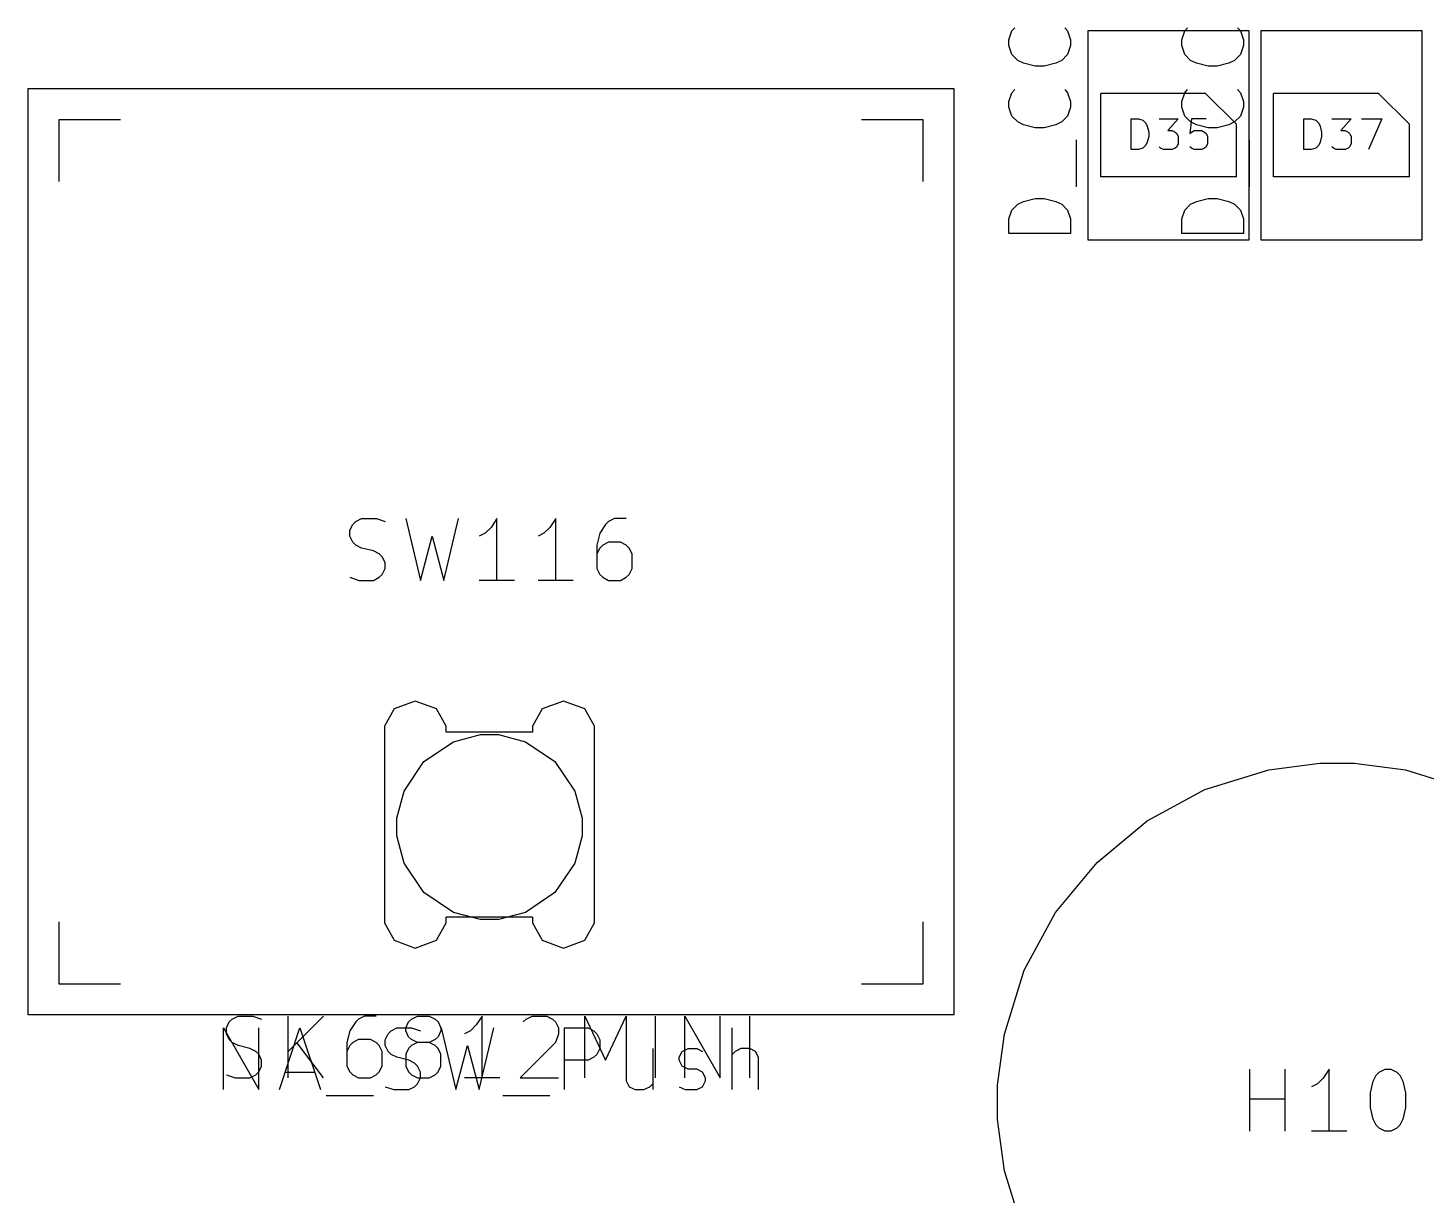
# Model space of a CAD drawing. Extents: x 0 to 141, y 0 to 216.
# Drawn here: x 78.08 to 100.73, y 162.18 to 181.09 of the extents above; entities that cross this region are included whole.
import ezdxf

# ---------------------------------------------------------------- set-up
doc = ezdxf.new("R2010")
doc.units = 0
doc.layers.get('0').update_dxf_attribs({"linetype": 'CONTINUOUS'})

msp = doc.modelspace()

# ---------------------------------------------------------------- linework, layer by layer
at = {"color": 0}
for p, q in [((93.9712, 180.901), (94.0195, 181.044)), ((94.0195, 181.044), (94.0664, 181.092)), ((94.8764, 181.092), (94.9233, 181.044)), ((94.9233, 181.044), (94.9717, 180.901)), ((95.2581, 181.051), (97.8588, 181.051)), ((95.2581, 177.651), (95.2581, 181.051)), ((96.7715, 180.901), (96.8195, 181.044)), ((96.8195, 181.044), (96.8664, 181.092)), ((97.6768, 181.092), (97.7237, 181.044)), ((97.7237, 181.044), (97.7717, 180.901)), ((97.8588, 181.051), (97.8588, 177.651)), ((98.0585, 181.051), (100.659, 181.051)), ((98.0585, 177.651), (98.0585, 181.051)), ((100.659, 181.051), (100.659, 177.651)), ((93.9712, 180.806), (93.9712, 180.901)), ((94.0195, 180.662), (93.9712, 180.806)), ((94.9717, 180.806), (94.9233, 180.662)), ((94.9717, 180.901), (94.9717, 180.806)), ((96.7715, 180.806), (96.7715, 180.901)), ((96.8195, 180.662), (96.7715, 180.806)), ((97.7717, 180.806), (97.7237, 180.662)), ((97.7717, 180.901), (97.7717, 180.806)), ((94.1144, 180.567), (94.0195, 180.662)), ((94.2097, 180.52), (94.1144, 180.567)), ((94.3998, 180.472), (94.2097, 180.52)), ((94.7332, 180.52), (94.543, 180.472)), ((94.8284, 180.567), (94.7332, 180.52)), ((94.9233, 180.662), (94.8284, 180.567)), ((96.9148, 180.567), (96.8195, 180.662)), ((97.0097, 180.52), (96.9148, 180.567)), ((97.1998, 180.472), (97.0097, 180.52)), ((97.5335, 180.52), (97.3434, 180.472)), ((97.6284, 180.567), (97.5335, 180.52)), ((97.7237, 180.662), (97.6284, 180.567)), ((94.543, 180.472), (94.3998, 180.472)), ((97.3434, 180.472), (97.1998, 180.472)), ((93.0836, 180.104), (78.0838, 180.104)), ((78.0838, 180.104), (78.0838, 165.104)), ((93.0836, 165.104), (93.0836, 180.104)), ((93.9712, 179.901), (94.0195, 180.043)), ((94.0195, 180.043), (94.0664, 180.092)), ((94.8764, 180.092), (94.9233, 180.043)), ((94.9233, 180.043), (94.9717, 179.901)), ((97.1585, 180.031), (95.4595, 180.031)), ((95.4595, 178.681), (95.4595, 180.031)), ((96.7715, 179.901), (96.8195, 180.043)), ((96.8195, 180.043), (96.8664, 180.092)), ((97.6588, 179.531), (97.1585, 180.031)), ((97.6768, 180.092), (97.7237, 180.043)), ((97.7237, 180.043), (97.7717, 179.901)), ((99.9589, 180.031), (98.2581, 180.031)), ((98.2581, 178.681), (98.2581, 180.031)), ((100.459, 179.531), (99.9589, 180.031)), ((93.9712, 179.807), (93.9712, 179.901)), ((94.0195, 179.663), (93.9712, 179.807)), ((94.9717, 179.807), (94.9233, 179.663)), ((94.9717, 179.901), (94.9717, 179.807)), ((96.7715, 179.807), (96.7715, 179.901)), ((96.8195, 179.663), (96.7715, 179.807)), ((97.7717, 179.807), (97.7237, 179.663)), ((97.7717, 179.901), (97.7717, 179.807)), ((79.5845, 179.604), (78.5841, 179.604)), ((78.5841, 179.604), (78.5841, 178.603)), ((92.5834, 179.604), (91.5843, 179.604)), ((92.5834, 178.603), (92.5834, 179.604)), ((94.1144, 179.568), (94.0195, 179.663)), ((94.9233, 179.663), (94.8284, 179.568)), ((95.9513, 179.12), (95.9513, 179.619)), ((95.9513, 179.619), (96.0713, 179.619)), ((96.0713, 179.619), (96.1415, 179.596)), ((96.1415, 179.596), (96.1898, 179.549)), ((96.4036, 179.619), (96.7133, 179.619)), ((96.7133, 179.619), (96.5468, 179.429)), ((96.9148, 179.568), (96.8195, 179.663)), ((96.9285, 179.619), (96.9038, 179.382)), ((97.1656, 179.619), (96.9285, 179.619)), ((97.7237, 179.663), (97.6284, 179.568)), ((98.7517, 179.12), (98.7517, 179.619)), ((98.7517, 179.619), (98.8702, 179.619)), ((98.8702, 179.619), (98.9418, 179.596)), ((98.9418, 179.596), (98.9901, 179.549)), ((99.2036, 179.619), (99.5137, 179.619)), ((99.5137, 179.619), (99.3468, 179.429)), ((99.6805, 179.619), (100.014, 179.619)), ((100.014, 179.619), (99.7991, 179.12)), ((94.2097, 179.52), (94.1144, 179.568)), ((94.3998, 179.473), (94.2097, 179.52)), ((94.543, 179.473), (94.3998, 179.473)), ((94.7332, 179.52), (94.543, 179.473)), ((94.8284, 179.568), (94.7332, 179.52)), ((96.1898, 179.549), (96.2131, 179.5)), ((96.2131, 179.5), (96.2367, 179.405)), ((96.2367, 179.405), (96.2367, 179.334)), ((96.5468, 179.429), (96.6184, 179.429)), ((96.6184, 179.429), (96.6653, 179.405)), ((96.6653, 179.405), (96.69, 179.382)), ((96.69, 179.382), (96.7133, 179.334)), ((96.9038, 179.382), (96.9285, 179.405)), ((97.0097, 179.52), (96.9148, 179.568)), ((96.9285, 179.405), (96.9754, 179.429)), ((96.9754, 179.429), (97.095, 179.429)), ((97.1998, 179.473), (97.0097, 179.52)), ((97.095, 179.429), (97.1419, 179.405)), ((97.1419, 179.405), (97.1656, 179.382)), ((97.1656, 179.382), (97.1903, 179.334)), ((97.3434, 179.473), (97.1998, 179.473)), ((97.5335, 179.52), (97.3434, 179.473)), ((97.6284, 179.568), (97.5335, 179.52)), ((97.6588, 178.681), (97.6588, 179.531)), ((98.9901, 179.549), (99.0134, 179.5)), ((99.0134, 179.5), (99.0367, 179.405)), ((99.0367, 179.405), (99.0367, 179.334)), ((99.3468, 179.429), (99.4184, 179.429)), ((99.4184, 179.429), (99.4653, 179.405)), ((99.4653, 179.405), (99.4904, 179.382)), ((99.4904, 179.382), (99.5137, 179.334)), ((100.459, 178.681), (100.459, 179.531)), ((95.0666, 178.519), (95.0666, 179.281)), ((96.0713, 179.12), (95.9513, 179.12)), ((96.1415, 179.144), (96.0713, 179.12)), ((96.1898, 179.19), (96.1415, 179.144)), ((96.2131, 179.239), (96.1898, 179.19)), ((96.2367, 179.334), (96.2131, 179.239)), ((96.4283, 179.144), (96.4036, 179.167)), ((96.4752, 179.12), (96.4283, 179.144)), ((96.6184, 179.12), (96.4752, 179.12)), ((96.6653, 179.144), (96.6184, 179.12)), ((96.69, 179.167), (96.6653, 179.144)), ((96.7133, 179.215), (96.69, 179.167)), ((96.7133, 179.334), (96.7133, 179.215)), ((96.9285, 179.144), (96.9038, 179.167)), ((96.9754, 179.12), (96.9285, 179.144)), ((97.095, 179.12), (96.9754, 179.12)), ((97.1419, 179.144), (97.095, 179.12)), ((97.1656, 179.167), (97.1419, 179.144)), ((97.1903, 179.215), (97.1656, 179.167)), ((97.1903, 179.334), (97.1903, 179.215)), ((97.8669, 178.519), (97.8669, 179.281)), ((98.8702, 179.12), (98.7517, 179.12)), ((98.9418, 179.144), (98.8702, 179.12)), ((98.9901, 179.19), (98.9418, 179.144)), ((99.0134, 179.239), (98.9901, 179.19)), ((99.0367, 179.334), (99.0134, 179.239)), ((99.2283, 179.144), (99.2036, 179.167)), ((99.2752, 179.12), (99.2283, 179.144)), ((99.4184, 179.12), (99.2752, 179.12)), ((99.4653, 179.144), (99.4184, 179.12)), ((99.4904, 179.167), (99.4653, 179.144)), ((99.5137, 179.215), (99.4904, 179.167)), ((99.5137, 179.334), (99.5137, 179.215)), ((97.6588, 178.681), (95.4595, 178.681)), ((100.459, 178.681), (98.2581, 178.681)), ((94.0195, 178.139), (94.1144, 178.234)), ((94.1144, 178.234), (94.2097, 178.282)), ((94.2097, 178.282), (94.3998, 178.329)), ((94.3998, 178.329), (94.543, 178.329)), ((94.543, 178.329), (94.7332, 178.282)), ((94.7332, 178.282), (94.8284, 178.234)), ((94.8284, 178.234), (94.9233, 178.139)), ((96.8195, 178.139), (96.9148, 178.234)), ((96.9148, 178.234), (97.0097, 178.282)), ((97.0097, 178.282), (97.1998, 178.329)), ((97.1998, 178.329), (97.3434, 178.329)), ((97.3434, 178.329), (97.5335, 178.282)), ((97.5335, 178.282), (97.6284, 178.234)), ((97.6284, 178.234), (97.7237, 178.139)), ((93.9712, 177.996), (94.0195, 178.139)), ((93.9712, 177.759), (93.9712, 177.996)), ((94.9233, 178.139), (94.9717, 177.996)), ((94.9717, 177.996), (94.9717, 177.759)), ((96.7715, 177.996), (96.8195, 178.139)), ((96.7715, 177.759), (96.7715, 177.996)), ((97.7237, 178.139), (97.7717, 177.996)), ((97.7717, 177.996), (97.7717, 177.759)), ((94.9717, 177.759), (93.9712, 177.759)), ((97.8588, 177.651), (95.2581, 177.651)), ((97.7717, 177.759), (96.7715, 177.759)), ((100.659, 177.651), (98.0585, 177.651)), ((83.2982, 172.951), (83.3452, 173.046)), ((83.3452, 173.046), (83.3935, 173.093)), ((83.3935, 173.093), (83.4884, 173.141)), ((83.4884, 173.141), (83.7269, 173.141)), ((83.7269, 173.141), (83.8701, 173.093)), ((84.2024, 173.141), (84.4405, 172.14)), ((84.8222, 172.14), (85.0593, 173.141)), ((85.6795, 173.141), (85.5846, 172.998)), ((85.6795, 172.14), (85.6795, 173.141)), ((86.6316, 173.141), (86.5367, 172.998)), ((86.6316, 172.14), (86.6316, 173.141)), ((87.4406, 173.046), (87.3457, 172.902)), ((87.4889, 173.093), (87.4406, 173.046)), ((87.5841, 173.141), (87.4889, 173.093)), ((87.7743, 173.141), (87.5841, 173.141)), ((83.2982, 172.855), (83.2982, 172.951)), ((83.3452, 172.761), (83.2982, 172.855)), ((84.4405, 172.14), (84.6307, 172.855)), ((84.6307, 172.855), (84.8222, 172.14)), ((85.4879, 172.902), (85.393, 172.855)), ((85.5846, 172.998), (85.4879, 172.902)), ((86.4415, 172.902), (86.3452, 172.855)), ((86.5367, 172.998), (86.4415, 172.902)), ((87.3457, 172.902), (87.2973, 172.712)), ((83.3935, 172.712), (83.3452, 172.761)), ((83.4884, 172.664), (83.3935, 172.712)), ((83.6785, 172.617), (83.4884, 172.664)), ((83.7738, 172.569), (83.6785, 172.617)), ((83.8218, 172.522), (83.7738, 172.569)), ((87.2973, 172.712), (87.2973, 172.332)), ((87.3457, 172.664), (87.2973, 172.569)), ((87.3936, 172.712), (87.3457, 172.664)), ((87.4889, 172.761), (87.3936, 172.712)), ((87.679, 172.761), (87.4889, 172.761)), ((87.7743, 172.712), (87.679, 172.761)), ((87.8223, 172.664), (87.7743, 172.712)), ((87.8692, 172.569), (87.8223, 172.664)), ((87.8692, 172.332), (87.8692, 172.569)), ((83.8701, 172.427), (83.8218, 172.522)), ((83.8218, 172.236), (83.8701, 172.332)), ((83.8701, 172.332), (83.8701, 172.427)), ((87.2973, 172.332), (87.3457, 172.236)), ((87.8223, 172.236), (87.8692, 172.332)), ((83.2982, 172.189), (83.4415, 172.14)), ((83.4415, 172.14), (83.6785, 172.14)), ((83.6785, 172.14), (83.7738, 172.189)), ((83.7738, 172.189), (83.8218, 172.236)), ((85.9649, 172.14), (85.393, 172.14)), ((86.917, 172.14), (86.3452, 172.14)), ((87.3457, 172.236), (87.3936, 172.189)), ((87.3936, 172.189), (87.4889, 172.14)), ((87.4889, 172.14), (87.679, 172.14)), ((87.679, 172.14), (87.7743, 172.189)), ((87.7743, 172.189), (87.8223, 172.236)), ((84.358, 170.181), (84.0147, 170.057)), ((84.7012, 170.057), (84.358, 170.181)), ((86.7586, 170.181), (86.414, 170.057)), ((87.1015, 170.057), (86.7586, 170.181)), ((84.0147, 170.057), (83.8592, 169.776)), ((84.8582, 169.776), (84.7012, 170.057)), ((86.414, 170.057), (86.2584, 169.776)), ((87.2589, 169.776), (87.1015, 170.057)), ((83.8592, 169.776), (83.8592, 169.68)), ((83.8592, 169.68), (83.8592, 166.68)), ((84.8582, 169.68), (84.8582, 169.776)), ((86.2584, 169.68), (84.8582, 169.68)), ((84.9739, 169.523), (85.4121, 169.641)), ((85.4121, 169.641), (85.5581, 169.641)), ((85.5581, 169.641), (85.7042, 169.641)), ((85.7042, 169.641), (86.1427, 169.523)), ((86.2584, 169.776), (86.2584, 169.68)), ((87.2589, 169.68), (87.2589, 169.776)), ((87.2589, 166.68), (87.2589, 169.68)), ((84.4973, 169.202), (84.9739, 169.523)), ((86.1427, 169.523), (86.6193, 169.202)), ((84.176, 168.726), (84.4973, 169.202)), ((86.6193, 169.202), (86.9403, 168.726)), ((98.1798, 169.067), (99.0106, 169.179)), ((99.0106, 169.179), (99.289, 169.179)), ((99.289, 169.179), (99.5659, 169.179)), ((99.5659, 169.179), (100.397, 169.067)), ((97.1476, 168.748), (98.1798, 169.067)), ((100.397, 169.067), (101.429, 168.748)), ((84.0588, 168.287), (84.176, 168.726)), ((86.9403, 168.726), (87.0589, 168.287)), ((96.2131, 168.24), (97.1476, 168.748)), ((84.0588, 168.141), (84.0588, 168.287)), ((87.0589, 168.287), (87.0589, 168.141)), ((84.0588, 167.997), (84.0588, 168.141)), ((87.0589, 168.141), (87.0589, 167.997)), ((95.4003, 167.568), (96.2131, 168.24)), ((84.176, 167.559), (84.0588, 167.997)), ((87.0589, 167.997), (86.9403, 167.559)), ((84.4973, 167.082), (84.176, 167.559)), ((86.9403, 167.559), (86.6193, 167.082)), ((94.7279, 166.755), (95.4003, 167.568)), ((84.9739, 166.759), (84.4973, 167.082)), ((86.6193, 167.082), (86.1427, 166.759)), ((83.8592, 166.68), (83.8592, 166.587)), ((86.2584, 166.68), (84.8582, 166.68)), ((84.8582, 166.587), (84.8582, 166.68)), ((85.4121, 166.641), (84.9739, 166.759)), ((86.1427, 166.759), (85.7042, 166.641)), ((86.2584, 166.68), (86.2584, 166.587)), ((87.2589, 166.587), (87.2589, 166.68)), ((94.2206, 165.821), (94.7279, 166.755)), ((78.5841, 166.604), (78.5841, 165.603)), ((83.8592, 166.587), (84.0147, 166.306)), ((84.7012, 166.306), (84.8582, 166.587)), ((85.5581, 166.641), (85.4121, 166.641)), ((85.7042, 166.641), (85.5581, 166.641)), ((86.2584, 166.587), (86.414, 166.306)), ((87.1015, 166.306), (87.2589, 166.587)), ((92.5834, 165.603), (92.5834, 166.604)), ((84.0147, 166.306), (84.358, 166.181)), ((84.358, 166.181), (84.7012, 166.306)), ((86.414, 166.306), (86.7586, 166.181)), ((86.7586, 166.181), (87.1015, 166.306)), ((93.901, 164.788), (94.2206, 165.821)), ((78.5841, 165.603), (79.5845, 165.603)), ((91.5843, 165.603), (92.5834, 165.603)), ((78.0838, 165.104), (93.0836, 165.104)), ((81.2504, 163.886), (81.2504, 164.887)), ((81.2504, 164.887), (81.8226, 163.886)), ((81.2973, 164.888), (81.3442, 164.983)), ((81.2973, 164.793), (81.2973, 164.888)), ((81.3442, 164.983), (81.3925, 165.031)), ((81.3925, 165.031), (81.4874, 165.078)), ((81.4874, 165.078), (81.7259, 165.078)), ((81.7259, 165.078), (81.8677, 165.031)), ((81.8226, 163.886), (81.8226, 164.887)), ((82.1559, 163.886), (82.4879, 164.887)), ((82.2964, 164.079), (82.2964, 165.078)), ((82.8682, 165.078), (82.2964, 164.507)), ((82.4879, 164.887), (82.8216, 163.886)), ((83.3921, 164.983), (83.2968, 164.841)), ((83.4401, 165.031), (83.3921, 164.983)), ((83.5353, 165.078), (83.4401, 165.031)), ((83.7255, 165.078), (83.5353, 165.078)), ((83.9653, 164.838), (84.0602, 164.887)), ((84.0602, 164.887), (84.2973, 164.887)), ((84.2024, 164.888), (84.249, 164.983)), ((84.2024, 164.841), (84.2024, 164.888)), ((84.249, 164.983), (84.2973, 165.031)), ((84.2973, 165.031), (84.3926, 165.078)), ((84.2973, 164.887), (84.4405, 164.838)), ((84.3926, 165.078), (84.5827, 165.078)), ((84.5827, 165.078), (84.6776, 165.031)), ((84.6776, 165.031), (84.7259, 164.983)), ((84.7259, 164.983), (84.7729, 164.888)), ((84.7729, 164.888), (84.7729, 164.841)), ((84.7743, 164.887), (85.0124, 163.886)), ((85.3447, 164.936), (85.2495, 164.841)), ((85.4396, 165.078), (85.3447, 164.936)), ((85.393, 163.886), (85.6312, 164.887)), ((85.4396, 164.079), (85.4396, 165.078)), ((86.1067, 164.983), (86.1536, 165.031)), ((86.1536, 165.031), (86.2485, 165.078)), ((86.2485, 165.078), (86.487, 165.078)), ((86.487, 165.078), (86.5822, 165.031)), ((86.5822, 165.031), (86.6302, 164.983)), ((86.6302, 164.983), (86.6771, 164.888)), ((86.6771, 164.888), (86.6771, 164.793)), ((86.7738, 163.886), (86.7738, 164.887)), ((86.7738, 164.887), (87.1555, 164.887)), ((87.1058, 164.079), (87.1058, 165.078)), ((87.1058, 165.078), (87.4391, 164.364)), ((87.1555, 164.887), (87.2504, 164.838)), ((87.4391, 164.364), (87.7729, 165.078)), ((87.7729, 165.078), (87.7729, 164.079)), ((88.2495, 164.079), (88.2495, 165.078)), ((88.725, 164.079), (88.725, 165.078)), ((88.725, 165.078), (89.2969, 164.079)), ((89.2969, 164.079), (89.2969, 165.078)), ((89.4884, 163.886), (89.4884, 164.887)), ((89.7738, 164.079), (89.7738, 165.078)), ((81.3442, 164.697), (81.2973, 164.793)), ((81.3925, 164.65), (81.3442, 164.697)), ((81.4874, 164.603), (81.3925, 164.65)), ((82.8682, 164.079), (82.4399, 164.65)), ((83.2968, 164.841), (83.2485, 164.65)), ((83.2485, 164.65), (83.2485, 164.269)), ((83.3452, 164.65), (83.2968, 164.603)), ((83.4401, 164.697), (83.3452, 164.65)), ((83.6306, 164.697), (83.4401, 164.697)), ((83.7255, 164.65), (83.6306, 164.697)), ((83.7738, 164.603), (83.7255, 164.65)), ((83.8701, 164.695), (83.917, 164.79)), ((83.8701, 164.6), (83.8701, 164.695)), ((83.917, 164.79), (83.9653, 164.838)), ((84.249, 164.744), (84.2024, 164.841)), ((84.2973, 164.697), (84.249, 164.744)), ((84.3926, 164.65), (84.2973, 164.697)), ((84.3926, 164.65), (84.2973, 164.603)), ((84.5827, 164.65), (84.3926, 164.65)), ((84.6776, 164.697), (84.5827, 164.65)), ((84.6776, 164.603), (84.5827, 164.65)), ((84.7259, 164.744), (84.6776, 164.697)), ((84.7729, 164.841), (84.7259, 164.744)), ((85.2495, 164.841), (85.1546, 164.793)), ((86.6302, 164.65), (86.0584, 164.079)), ((86.6771, 164.793), (86.6302, 164.65)), ((87.2504, 164.838), (87.2973, 164.79)), ((87.2973, 164.79), (87.3457, 164.695)), ((87.3457, 164.695), (87.3457, 164.553)), ((93.7892, 163.958), (93.901, 164.788)), ((81.6776, 164.554), (81.4874, 164.603)), ((81.7728, 164.507), (81.6776, 164.554)), ((81.8212, 164.459), (81.7728, 164.507)), ((81.8677, 164.364), (81.8212, 164.459)), ((83.2968, 164.603), (83.2485, 164.507)), ((83.8207, 164.507), (83.7738, 164.603)), ((83.8207, 164.269), (83.8207, 164.507)), ((83.917, 164.505), (83.8701, 164.6)), ((83.9653, 164.458), (83.917, 164.505)), ((84.0602, 164.41), (83.9653, 164.458)), ((84.2504, 164.363), (84.0602, 164.41)), ((84.249, 164.554), (84.2024, 164.459)), ((84.2024, 164.459), (84.2024, 164.269)), ((84.2973, 164.603), (84.249, 164.554)), ((84.7259, 164.554), (84.6776, 164.603)), ((84.7729, 164.459), (84.7259, 164.554)), ((84.7729, 164.269), (84.7729, 164.459)), ((85.0124, 163.886), (85.2029, 164.6)), ((85.2029, 164.6), (85.393, 163.886)), ((87.2504, 164.41), (87.1555, 164.363)), ((87.2973, 164.458), (87.2504, 164.41)), ((87.3457, 164.553), (87.2973, 164.458)), ((87.7743, 164.553), (87.7743, 164.029)), ((88.2026, 164.553), (88.2026, 163.886)), ((88.6312, 164.41), (88.6795, 164.505)), ((88.6312, 164.363), (88.6312, 164.41)), ((88.6795, 164.505), (88.7748, 164.553)), ((88.7748, 164.553), (88.9166, 164.553)), ((88.9166, 164.553), (89.0115, 164.505)), ((89.5368, 164.505), (89.4884, 164.458)), ((89.6317, 164.553), (89.5368, 164.505)), ((89.7738, 164.553), (89.6317, 164.553)), ((89.8701, 164.505), (89.7738, 164.553)), ((89.9171, 164.41), (89.8701, 164.505)), ((89.9171, 163.886), (89.9171, 164.41)), ((81.8212, 164.174), (81.8677, 164.269)), ((81.8677, 164.269), (81.8677, 164.364)), ((83.2485, 164.269), (83.2968, 164.174)), ((83.7738, 164.174), (83.8207, 164.269)), ((84.2024, 164.269), (84.249, 164.174)), ((84.3456, 164.314), (84.2504, 164.363)), ((84.394, 164.266), (84.3456, 164.314)), ((84.4405, 164.171), (84.394, 164.266)), ((84.7259, 164.174), (84.7729, 164.269)), ((87.1555, 164.363), (86.7738, 164.363)), ((88.6795, 164.266), (88.6312, 164.363)), ((88.7748, 164.219), (88.6795, 164.266)), ((88.9166, 164.219), (88.7748, 164.219)), ((89.0115, 164.171), (88.9166, 164.219)), ((97.875, 163.216), (97.875, 164.217)), ((98.4458, 163.216), (98.4458, 164.217)), ((99.1609, 164.217), (99.0646, 164.073)), ((99.1609, 163.216), (99.1609, 164.217)), ((99.9698, 164.168), (100.065, 164.217)), ((100.065, 164.217), (100.16, 164.217)), ((100.16, 164.217), (100.255, 164.168)), ((81.2973, 164.126), (81.4395, 164.079)), ((81.4395, 164.079), (81.6776, 164.079)), ((81.6776, 164.079), (81.7728, 164.126)), ((81.7728, 164.126), (81.8212, 164.174)), ((82.2508, 164.171), (82.7264, 164.171)), ((83.2968, 164.174), (83.3452, 164.126)), ((83.3452, 164.126), (83.4401, 164.079)), ((83.4401, 164.079), (83.6306, 164.079)), ((83.6306, 164.079), (83.7255, 164.126)), ((83.7255, 164.126), (83.7738, 164.174)), ((84.249, 164.174), (84.2973, 164.126)), ((84.2973, 164.126), (84.3926, 164.079)), ((84.3456, 163.933), (84.394, 163.981)), ((84.3926, 164.079), (84.5827, 164.079)), ((84.394, 163.981), (84.4405, 164.076)), ((84.4405, 164.076), (84.4405, 164.171)), ((84.5827, 164.079), (84.6776, 164.126)), ((84.6776, 164.126), (84.7259, 164.174)), ((85.725, 164.079), (85.1546, 164.079)), ((86.0584, 164.079), (86.6771, 164.079)), ((87.7743, 164.029), (87.8223, 163.933)), ((88.156, 163.933), (88.2026, 163.981)), ((89.0598, 164.076), (89.0115, 164.171)), ((89.0115, 163.933), (89.0598, 164.029)), ((89.0598, 164.029), (89.0598, 164.076)), ((93.7892, 163.679), (93.7892, 163.958)), ((98.9693, 163.978), (98.8741, 163.932)), ((99.0646, 164.073), (98.9693, 163.978)), ((99.8266, 163.835), (99.8746, 164.026)), ((99.8746, 164.026), (99.9215, 164.122)), ((99.9215, 164.122), (99.9698, 164.168)), ((100.255, 164.168), (100.303, 164.122)), ((100.303, 164.122), (100.35, 164.026)), ((100.35, 164.026), (100.398, 163.835)), ((82.9165, 163.791), (83.6785, 163.791)), ((83.8701, 163.933), (84.0123, 163.886)), ((84.0123, 163.886), (84.2504, 163.886)), ((84.2504, 163.886), (84.3456, 163.933)), ((85.7747, 163.791), (86.5367, 163.791)), ((87.8223, 163.933), (87.9175, 163.886)), ((87.9175, 163.886), (88.0593, 163.886)), ((88.0593, 163.886), (88.156, 163.933)), ((88.6312, 163.933), (88.7264, 163.886)), ((88.7264, 163.886), (88.9166, 163.886)), ((88.9166, 163.886), (89.0115, 163.933)), ((97.875, 163.74), (98.4458, 163.74)), ((99.8266, 163.598), (99.8266, 163.835)), ((100.398, 163.835), (100.398, 163.598)), ((93.7892, 163.402), (93.7892, 163.679)), ((99.8746, 163.406), (99.8266, 163.598)), ((100.398, 163.598), (100.35, 163.406)), ((93.901, 162.571), (93.7892, 163.402)), ((99.9215, 163.311), (99.8746, 163.406)), ((99.9698, 163.264), (99.9215, 163.311)), ((100.303, 163.311), (100.255, 163.264)), ((100.35, 163.406), (100.303, 163.311)), ((99.4463, 163.216), (98.8741, 163.216)), ((100.065, 163.216), (99.9698, 163.264)), ((100.16, 163.216), (100.065, 163.216)), ((100.255, 163.264), (100.16, 163.216)), ((94.2206, 161.539), (93.901, 162.571))]:
    msp.add_line(p, q, dxfattribs=at)

doc.saveas('drawing.dxf')
